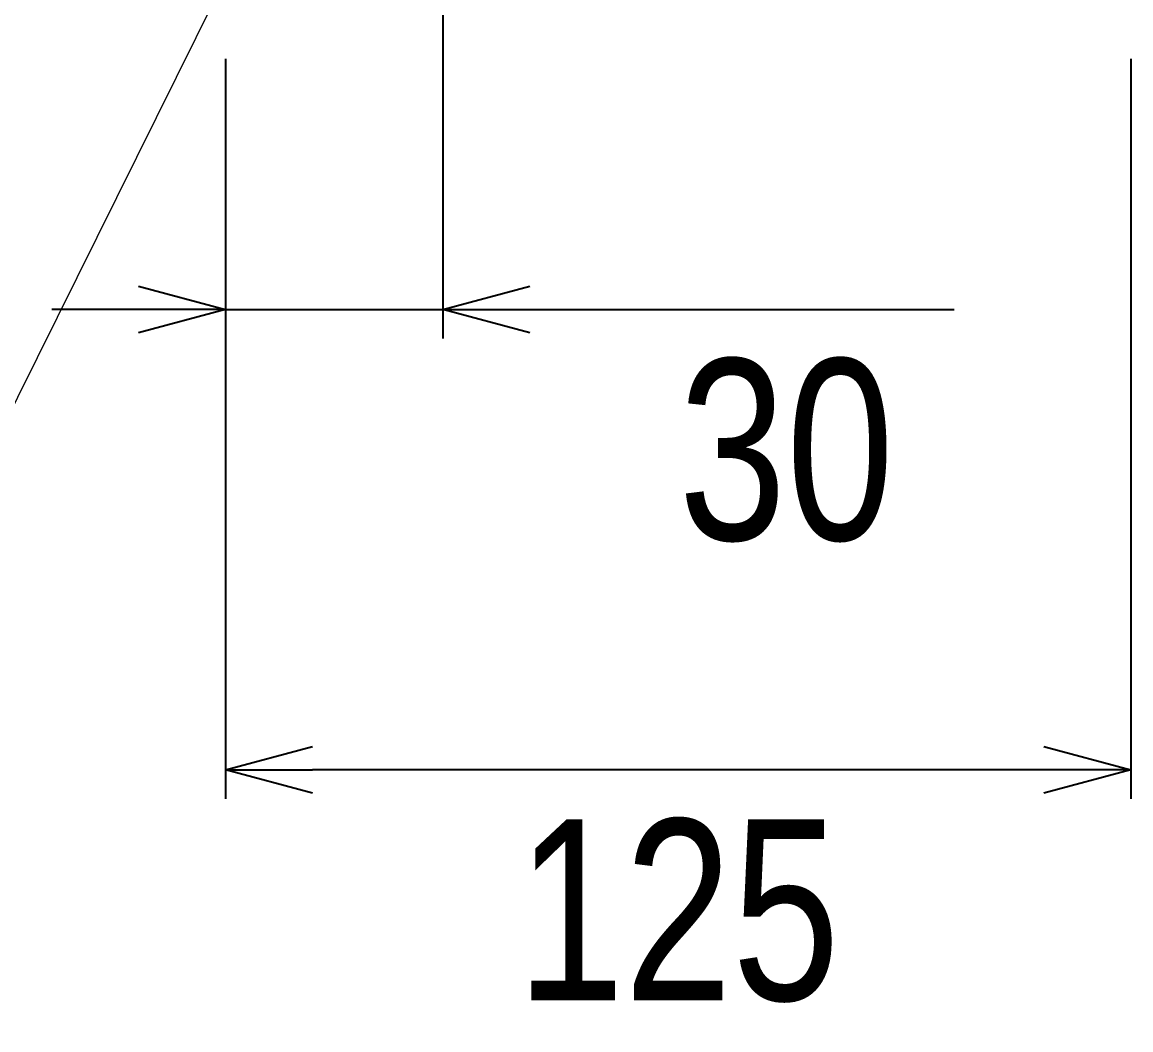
# Model space of a CAD drawing. Header units: millimetres. Extents: x 2263 to 4834, y 1210 to 3036.
# Drawn here: x 4444.4 to 4597.4, y 2116.3 to 2255.4 of the extents above; entities that cross this region are included whole.
import ezdxf

# ---------------------------------------------------------------- set-up
doc = ezdxf.new("R2010")
doc.units = ezdxf.units.MM
doc.layers.add('BUSBAR', color=3, linetype='Continuous')
doc.styles.add('TAMCO', font='cordia.shx', dxfattribs={"width": 0.8, "height": 25})
doc.dimstyles.new('TAMCO', dxfattribs={"dimtxt": 25, "dimasz": 12, "dimexe": 4, "dimexo": 8, "dimgap": 7, "dimtad": 2, "dimdec": 1, "dimdsep": 46, "dimtxsty": 'TAMCO', "dimblk": 'OPEN30', "dimcen": 2.5, "dimclrd": 4, "dimclre": 4, "dimclrt": 3, "dimadec": 0, "dimazin": 0, "dimtfac": 1, "dimtdec": 1, "dimtmove": 0, "dimatfit": 3, "dimldrblk": 'OPEN30', "dimfxl": 0, "dimarcsym": 0})

# ---------------------------------------------------------------- blocks, each defined once
blk = doc.blocks.new('_Open30')
at = {"color": 0, "linetype": 'ByBlock', "lineweight": -2}
for p, q in [((-1, 0.268), (0, 0)), ((0, 0), (-1, -0.268)), ((0, 0), (-1, 0))]:
    blk.add_line(p, q, dxfattribs=at)
blk = doc.blocks.new('*D53')
at = {"layer": 'BUSBAR', "color": 4, "lineweight": -2}
for p, q in [((4472.44, 2250.33), (4472.44, 2148.17)), ((4597.44, 2250.33), (4597.44, 2148.17)), ((4585.44, 2152.17), (4484.44, 2152.17))]:
    blk.add_line(p, q, dxfattribs=at)
at = {"layer": 'DEFPOINTS', "color": 0}
for p in [(4472.44, 2258.33), (4597.44, 2258.33), (4472.44, 2152.17)]:
    blk.add_point(p, dxfattribs=at)
at = {"layer": 'BUSBAR', "color": 4, "lineweight": -2, "xscale": 12, "yscale": 12, "zscale": 12, "rotation": 180}
blk.add_blockref('_Open30', (4472.44, 2152.17), dxfattribs=at)
at = {"layer": 'BUSBAR', "color": 4, "lineweight": -2, "xscale": 12, "yscale": 12, "zscale": 12}
blk.add_blockref('_Open30', (4597.44, 2152.17), dxfattribs=at)
at = {"layer": 'BUSBAR', "color": 3, "lineweight": 9, "insert": (4534.94, 2132.67), "char_height": 25, "attachment_point": 5, "style": 'TAMCO'}
blk.add_mtext('125', dxfattribs=at)
blk = doc.blocks.new('*D37')
at = {"layer": 'BUSBAR', "color": 4, "lineweight": -2}
for p, q in [((4502.44, 2305.33), (4502.44, 2211.72)), ((4472.44, 2250.33), (4472.44, 2211.72)), ((4460.44, 2215.72), (4448.44, 2215.72)), ((4472.44, 2215.72), (4502.44, 2215.72)), ((4514.44, 2215.72), (4573.06, 2215.72))]:
    blk.add_line(p, q, dxfattribs=at)
at = {"layer": 'DEFPOINTS', "color": 0}
for p in [(4502.44, 2313.33), (4472.44, 2258.33), (4472.44, 2215.72)]:
    blk.add_point(p, dxfattribs=at)
at = {"layer": 'BUSBAR', "color": 4, "lineweight": -2, "xscale": 12, "yscale": 12, "zscale": 12}
blk.add_blockref('_Open30', (4472.44, 2215.72), dxfattribs=at)
at = {"layer": 'BUSBAR', "color": 4, "lineweight": -2, "xscale": 12, "yscale": 12, "zscale": 12, "rotation": 180}
blk.add_blockref('_Open30', (4502.44, 2215.72), dxfattribs=at)
at = {"layer": 'BUSBAR', "color": 3, "lineweight": 9, "insert": (4549.87, 2196.22), "char_height": 25, "attachment_point": 5, "style": 'TAMCO'}
blk.add_mtext('30', dxfattribs=at)

msp = doc.modelspace()

# ---------------------------------------------------------------- linework, layer by layer
at = {"layer": 'BUSBAR', "color": 2, "lineweight": 9}
msp.add_line((4495.96, 2308.98), (4416.72, 2149.15), dxfattribs=at)

# ---------------------------------------------------------------- dimensions: what is measured, and where the dimension line sits
dim = msp.add_linear_dim(base=(4472.44, 2215.72), p1=(4502.44, 2313.33), p2=(4472.44, 2258.33), dimstyle='TAMCO', dxfattribs=at)
dim.commit()
dim.dimension.update_dxf_attribs({"geometry": '*D37', "text_midpoint": (4549.87, 2215.72), "dimtype": 160})
dim = msp.add_linear_dim(base=(4472.44, 2152.17), p1=(4597.44, 2258.33), p2=(4472.44, 2258.33), dimstyle='TAMCO', dxfattribs=at)
dim.commit()
dim.dimension.update_dxf_attribs({"geometry": '*D53', "text_midpoint": (4534.94, 2132.67)})

doc.saveas('drawing.dxf')
